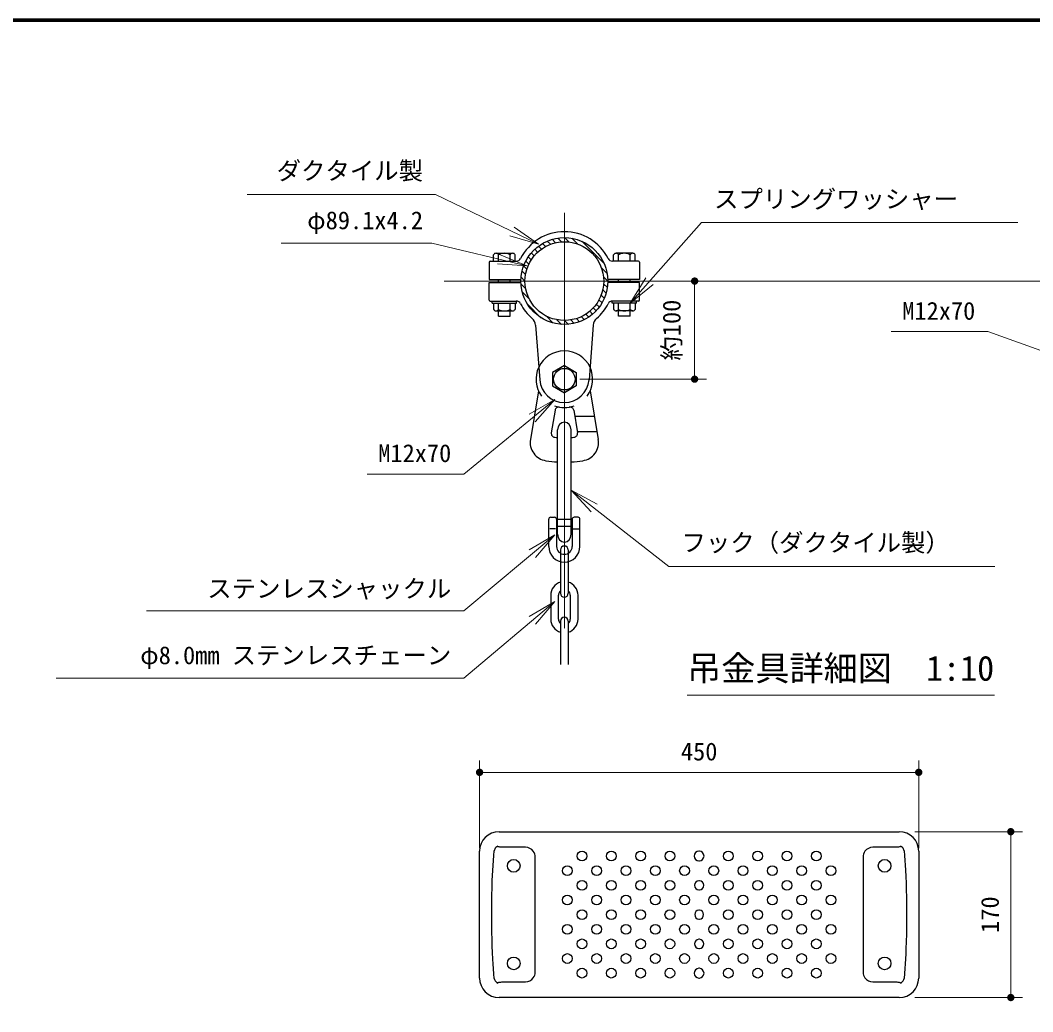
# Model space of a CAD drawing. Units: millimetres on the paper, enlarged 40 times, with parts at other scales. Extents: x 600 to 16200, y 600 to 11280.
# Drawn here: x 5964 to 10115, y 7215 to 11280 of the extents above; entities that cross this region are included whole.
import ezdxf
from ezdxf.enums import TextEntityAlignment as Align

# ---------------------------------------------------------------- set-up
doc = ezdxf.new("R2010")
doc.units = ezdxf.units.MM
doc.header["$LTSCALE"] = 40
doc.linetypes.add('USER1', pattern=[0.3, 0.2, -0.025, 0.05, -0.025])
for name, color, linetype, lineweight in [('D-BMK\u3000構造物基準線(中心線等)', 2, 'USER1', 13), ('D-STR-DIM\u3000寸法線、寸法値', 7, 'Continuous', 13), ('D-STR-HTXT\u3000旗上げ', 7, 'Continuous', 13), ('D-STR-TXT\u3000文字列', 7, 'Continuous', 13), ('D-STR\u3000構造物外形線', 1, 'Continuous', 25), ('D-TTL', 7, 'Continuous', 70)]:
    doc.layers.add(name, color=color, linetype=linetype, lineweight=lineweight)
doc.styles.add('ＭＳ ゴシック', font='')
doc.styles.get('ＭＳ ゴシック').set_extended_font_data('MS Gothic')

# ---------------------------------------------------------------- blocks, each defined once
blk = doc.blocks.new('filled_dot')
at = {"color": 0, "linetype": 'Continuous', "lineweight": -2, "const_width": 1.25}
blk.add_lwpolyline([(-0.625, 0, 1), (0.625, 0, 1)], format="xyb", close=True, dxfattribs=at)
blk = doc.blocks.new('open_arrow')
at = {"color": 0, "linetype": 'Continuous', "lineweight": -2}
blk.add_lwpolyline([(7.5, 1.25), (0, 0), (7.5, -1.25)], dxfattribs=at)

msp = doc.modelspace()

# ---------------------------------------------------------------- linework, layer by layer
at = {"layer": 'D-BMK\u3000構造物基準線(中心線等)'}
for p, q in [((8194.81, 10490.42), (8194.81, 8785.97)), ((11156.98, 10210.63), (7701.22, 10210.63))]:
    msp.add_line(p, q, dxfattribs=at)
at = {"layer": 'D-STR-DIM\u3000寸法線、寸法値'}
for p, q in [((8607.97, 10210.63), (8776.81, 10210.63)), ((8728.81, 10210.63), (8728.81, 9808.43)), ((8258.81, 9808.43), (8776.81, 9808.43)), ((7847.29, 7885.86), (7847.29, 8244.52)), ((9647.29, 7885.86), (9647.29, 8244.52)), ((7847.29, 8196.52), (9647.29, 8196.52)), ((9631.29, 7953.27), (10072.7, 7953.27)), ((10024.7, 7953.27), (10024.7, 7273.27)), ((9631.29, 7273.27), (10072.7, 7273.27))]:
    msp.add_line(p, q, dxfattribs=at)
at = {"layer": 'D-STR-HTXT\u3000旗上げ'}
for points in [[(8088.54, 10361.69), (7666.89, 10565.51), (7650.89, 10565.51), (6894.29, 10565.51), (7272.59, 10565.51)], [(8464.81, 10120.63), (8757.03, 10451.07), (8773.03, 10451.07), (10054.23, 10451.07), (9413.63, 10451.07)], [(8041.46, 10272.55), (7650.89, 10366.24), (7034.49, 10366.24), (7342.69, 10366.24)], [(10452.51, 9817.09), (9930.62, 10003.25), (9914.62, 10003.25), (9534.82, 10003.25), (9724.72, 10003.25)], [(8155.3, 9725.55), (7782.67, 9419.65), (7766.67, 9419.65), (7386.87, 9419.65), (7576.77, 9419.65)], [(8222.81, 9353.57), (8623.39, 9041.01), (8639.39, 9041.01), (9958.69, 9041.01), (9299.04, 9041.01)], [(8155.3, 9170.22), (7782.67, 8858.74), (7766.67, 8858.74), (6482.47, 8858.74), (7124.57, 8858.74)], [(8155.3, 8896.97), (7782.67, 8582.95), (7766.67, 8582.95), (6112.27, 8582.95), (6939.47, 8582.95)]]:
    msp.add_lwpolyline(points, dxfattribs=at)
at = {"layer": 'D-STR-TXT\u3000文字列'}
msp.add_line((8697.79, 8513.24), (9957.79, 8513.24), dxfattribs=at)
at = {"layer": 'D-STR\u3000構造物外形線'}
for p, q in [((8159.05, 10368.02), (8145.27, 10381.81)), ((8183.71, 10371.65), (8168.48, 10386.87)), ((8212.6, 10371.05), (8194.81, 10388.83)), ((8249.42, 10362.51), (8225.82, 10386.11)), ((8085.01, 10328.93), (8073.12, 10340.81)), ((8100.56, 10341.66), (8088.54, 10353.68)), ((8117.95, 10352.56), (8105.61, 10364.9)), ((8137.34, 10361.45), (8124.44, 10374.35)), ((8357.99, 10282.22), (8266.39, 10373.82)), ((7890.81, 10292.63), (7997.4, 10292.63)), ((7904.81, 10292.63), (7904.81, 10318.63)), ((7914.81, 10324.63), (7982.81, 10324.63)), ((7924.81, 10292.63), (7924.81, 10319.32)), ((7972.81, 10292.63), (7972.81, 10318.63)), ((7992.81, 10292.63), (7992.81, 10318.63)), ((8059.2, 10298.16), (8047.08, 10310.29)), ((8071.22, 10314.44), (8059.3, 10326.36)), ((8498.81, 10292.63), (8392.21, 10292.63)), ((8396.81, 10292.63), (8396.81, 10318.63)), ((8474.81, 10324.63), (8406.81, 10324.63)), ((8416.81, 10292.63), (8416.81, 10318.63)), ((8464.81, 10292.63), (8464.81, 10319.32)), ((8484.81, 10292.63), (8484.81, 10318.63)), ((7886.81, 10288.63), (7886.81, 10216.63)), ((8035.57, 10236.95), (8021.29, 10251.22)), ((8041.06, 10259.74), (8027.86, 10272.94)), ((8049.08, 10280.01), (8036.55, 10292.54)), ((8370.29, 10241.64), (8346.69, 10265.24)), ((8502.81, 10288.63), (8502.81, 10216.63)), ((7886.81, 10216.63), (8016.71, 10216.63)), ((7924.81, 10204.63), (7924.81, 10216.63)), ((7972.81, 10204.63), (7972.81, 10216.63)), ((8033.41, 10210.82), (8017.35, 10226.88)), ((8373.01, 10210.64), (8355.22, 10228.42)), ((8502.81, 10216.63), (8372.9, 10216.63)), ((8416.81, 10204.63), (8416.81, 10216.63)), ((8464.81, 10204.63), (8464.81, 10216.63)), ((7886.81, 10132.63), (7886.81, 10204.63)), ((7886.81, 10204.63), (8016.71, 10204.63)), ((8036.43, 10179.51), (8016.99, 10198.96)), ((8365.98, 10161.09), (8352.2, 10174.88)), ((8371.05, 10184.31), (8355.82, 10199.53)), ((8502.81, 10204.63), (8372.9, 10204.63)), ((8502.81, 10132.63), (8502.81, 10204.63)), ((7890.81, 10128.63), (7997.4, 10128.63)), ((7898.81, 10120.63), (7898.81, 10128.63)), ((7998.81, 10120.63), (7998.81, 10128.63)), ((8051.73, 10135.93), (8022.51, 10165.16)), ((8349.07, 10121.43), (8336.73, 10133.77)), ((8358.52, 10140.26), (8345.63, 10153.16)), ((8390.81, 10120.63), (8390.81, 10128.63)), ((8498.81, 10128.63), (8392.21, 10128.63)), ((8490.81, 10120.63), (8490.81, 10128.63)), ((7898.81, 10120.63), (7998.81, 10120.63)), ((7904.81, 10120.63), (7904.81, 10094.63)), ((7914.81, 10088.63), (7982.81, 10088.63)), ((7924.81, 10094.63), (7924.81, 10120.63)), ((7924.81, 10066.43), (7924.81, 10088.63)), ((7972.81, 10094.63), (7972.81, 10120.63)), ((7972.81, 10066.43), (7972.81, 10088.63)), ((7992.81, 10120.63), (7992.81, 10094.63)), ((8099.01, 10060.37), (8044.55, 10114.83)), ((8310.53, 10075.12), (8298.61, 10087.04)), ((8324.99, 10088.95), (8313.1, 10100.83)), ((8337.86, 10104.37), (8325.83, 10116.39)), ((8490.81, 10120.63), (8390.81, 10120.63)), ((8396.81, 10120.63), (8396.81, 10094.63)), ((8474.81, 10088.63), (8406.81, 10088.63)), ((8416.81, 10094.63), (8416.81, 10120.63)), ((8416.81, 10066.43), (8416.81, 10088.63)), ((8464.81, 10094.63), (8464.81, 10120.63)), ((8464.81, 10066.43), (8464.81, 10088.63)), ((8484.81, 10120.63), (8484.81, 10094.63)), ((7924.81, 10066.43), (7972.81, 10066.43)), ((8149.33, 10038.33), (8120.1, 10067.56)), ((8183.13, 10032.81), (8163.69, 10052.26)), ((8211.06, 10033.17), (8195, 10049.23)), ((8235.4, 10037.11), (8221.12, 10051.39)), ((8257.12, 10043.68), (8243.92, 10056.88)), ((8276.71, 10052.37), (8264.18, 10064.9)), ((8294.46, 10062.9), (8282.34, 10075.03)), ((8464.81, 10066.43), (8416.81, 10066.43)), ((8076.48, 10030.28), (8093.58, 9806.23)), ((8313.13, 10030.28), (8296.03, 9806.23)), ((8194.81, 9863.86), (8146.81, 9836.14)), ((8146.81, 9836.14), (8146.81, 9780.72)), ((8194.81, 9863.86), (8242.81, 9836.14)), ((8242.81, 9836.14), (8242.81, 9780.72)), ((8088.81, 9761.31), (8055.62, 9561.79)), ((8146.81, 9780.72), (8194.81, 9753)), ((8242.81, 9780.72), (8194.81, 9753)), ((8300.81, 9761.31), (8333.99, 9561.79)), ((8156.54, 9680.98), (8141.23, 9588.92)), ((8233.07, 9680.98), (8248.38, 9588.92)), ((8237.15, 9656.43), (8318.25, 9656.43)), ((8166.81, 9172.43), (8166.81, 9600.43)), ((8222.81, 9172.43), (8222.81, 9600.43)), ((8328.9, 9592.43), (8247.8, 9592.43)), ((8130.81, 9122.52), (8130.81, 9234.52)), ((8138.81, 9242.52), (8154.81, 9242.52)), ((8162.81, 9234.52), (8162.81, 9122.52)), ((8226.81, 9232.52), (8162.81, 9232.52)), ((8226.81, 9234.52), (8226.81, 9122.52)), ((8250.81, 9242.52), (8234.81, 9242.52)), ((8258.81, 9122.52), (8258.81, 9234.52)), ((8158.81, 9194.52), (8134.81, 9194.52)), ((8226.81, 9204.52), (8162.81, 9204.52)), ((8230.81, 9194.52), (8254.81, 9194.52)), ((8178.81, 9108.48), (8178.81, 8930.51)), ((8210.81, 9108.48), (8210.81, 8930.51)), ((8138.81, 8922.51), (8138.81, 8824.57)), ((8170.81, 8824.57), (8170.81, 8922.51)), ((8218.81, 8922.51), (8218.81, 8824.57)), ((8250.81, 8824.57), (8250.81, 8922.51)), ((8178.81, 8816.57), (8178.81, 8638.6)), ((8210.81, 8816.57), (8210.81, 8638.6)), ((7927.29, 7953.27), (8107.7, 7953.27)), ((8107.7, 7953.27), (8747.29, 7953.27)), ((8747.29, 7953.27), (9386.89, 7953.27)), ((9386.89, 7953.27), (9567.29, 7953.27)), ((8035.29, 7889.27), (7944.34, 7889.27)), ((9550.25, 7889.27), (9459.29, 7889.27)), ((7847.29, 7353.27), (7847.29, 7873.27)), ((8075.29, 7377.27), (8075.29, 7849.27)), ((9419.29, 7849.27), (9419.29, 7377.27)), ((9647.29, 7873.27), (9647.29, 7353.27)), ((8746.55, 7833.48), (8748.03, 7833.48)), ((8748.03, 7752.29), (8746.55, 7752.29)), ((8746.55, 7714.53), (8748.03, 7714.53)), ((8748.03, 7631.71), (8746.55, 7631.71)), ((8746.55, 7594.84), (8748.03, 7594.84)), ((8748.03, 7512.02), (8746.55, 7512.02)), ((8746.55, 7474.26), (8748.03, 7474.26)), ((8748.03, 7393.07), (8746.55, 7393.07)), ((8746.55, 7353.05), (8748.03, 7353.05)), ((7944.34, 7337.27), (8035.29, 7337.27)), ((9459.29, 7337.27), (9550.25, 7337.27)), ((8107.7, 7273.27), (7927.29, 7273.27)), ((8747.29, 7273.27), (8107.7, 7273.27)), ((9386.89, 7273.27), (8747.29, 7273.27)), ((9567.29, 7273.27), (9386.89, 7273.27))]:
    msp.add_line(p, q, dxfattribs=at)
for points in [[(7944.34, 7889.27), (7940.34, 7889.34), (7936.34, 7889.52), (7933.26, 7889.76), (7930.18, 7890.11), (7927.13, 7890.62), (7925.29, 7891.02), (7923.49, 7891.57), (7922.61, 7891.94), (7921.81, 7892.44), (7921.54, 7892.71), (7921.34, 7893.05), (7921.31, 7893.29), (7921.35, 7893.53), (7921.52, 7893.82), (7921.97, 7894.23), (7922.12, 7894.33)], [(9572.47, 7894.33), (9572.97, 7893.93), (9573.18, 7893.66), (9573.27, 7893.4), (9573.27, 7893.13), (9573.18, 7892.91), (9572.93, 7892.58), (9572.5, 7892.24), (9572.03, 7891.98), (9570.79, 7891.46), (9569.5, 7891.07), (9568.19, 7890.77), (9564.24, 7890.07), (9560.25, 7889.64), (9556.24, 7889.4), (9552.23, 7889.29), (9550.25, 7889.27)], [(7907.4, 7351.21), (7905.5, 7371.13), (7903.89, 7391.08), (7902.54, 7411.04), (7901.37, 7431.02), (7900.07, 7457.71), (7899.03, 7484.41), (7898.21, 7511.12), (7897.53, 7541.43), (7897.1, 7571.76), (7896.9, 7602.08), (7896.93, 7632.41), (7897.19, 7662.75), (7897.69, 7693.09), (7898.43, 7723.39), (7899.45, 7753.68), (7900.29, 7773.99), (7901.27, 7794.29), (7902.44, 7814.58), (7903.82, 7834.86), (7905.46, 7855.11), (7907.4, 7875.34)], [(9587.19, 7875.34), (9589.09, 7855.42), (9590.69, 7835.47), (9592.05, 7815.51), (9593.21, 7795.53), (9594.52, 7768.84), (9595.56, 7742.14), (9596.38, 7715.43), (9597.06, 7685.11), (9597.49, 7654.79), (9597.69, 7624.47), (9597.65, 7594.14), (9597.4, 7563.8), (9596.9, 7533.46), (9596.16, 7503.16), (9595.14, 7472.87), (9594.3, 7452.56), (9593.32, 7432.26), (9592.15, 7411.97), (9590.77, 7391.69), (9589.13, 7371.44), (9587.19, 7351.21)], [(7922.12, 7332.22), (7921.62, 7332.62), (7921.41, 7332.89), (7921.32, 7333.15), (7921.32, 7333.42), (7921.41, 7333.64), (7921.66, 7333.97), (7922.08, 7334.3), (7922.56, 7334.57), (7923.47, 7334.97), (7924.43, 7335.28), (7926.4, 7335.78), (7929.02, 7336.27), (7931.65, 7336.62), (7934.3, 7336.87), (7938.33, 7337.14), (7942.36, 7337.26), (7944.34, 7337.27)], [(9550.25, 7337.27), (9554.25, 7337.21), (9558.25, 7337.03), (9561.33, 7336.79), (9564.4, 7336.44), (9567.46, 7335.93), (9569.3, 7335.53), (9571.1, 7334.98), (9571.97, 7334.61), (9572.78, 7334.11), (9573.05, 7333.84), (9573.25, 7333.5), (9573.28, 7333.26), (9573.23, 7333.02), (9573.07, 7332.73), (9572.61, 7332.32), (9572.47, 7332.22)]]:
    msp.add_lwpolyline(points, dxfattribs=at)
for centre, radius in [((8194.81, 10210.63), 178.2), ((8194.81, 10210.63), 161.4), ((8194.81, 9808.43), 44), ((8267.3, 7853.27), 20), ((8387.3, 7853.27), 20), ((8507.3, 7853.27), 20), ((8627.3, 7853.27), 20), ((8867.3, 7853.27), 20), ((8987.3, 7853.27), 20), ((9107.3, 7853.27), 20), ((9227.3, 7853.27), 20), ((7987.29, 7813.27), 26), ((8207.3, 7793.27), 20), ((8327.3, 7793.27), 20), ((8447.3, 7793.27), 20), ((8567.3, 7793.27), 20), ((8687.3, 7793.27), 20), ((8807.3, 7793.27), 20), ((8927.3, 7793.27), 20), ((9047.3, 7793.27), 20), ((9167.3, 7793.27), 20), ((9287.3, 7793.27), 20), ((9507.29, 7813.27), 26), ((8267.3, 7733.27), 20), ((8387.3, 7733.27), 20), ((8507.3, 7733.27), 20), ((8627.3, 7733.27), 20), ((8867.3, 7733.27), 20), ((8987.3, 7733.27), 20), ((9107.3, 7733.27), 20), ((9227.3, 7733.27), 20), ((8207.3, 7673.27), 20), ((8327.3, 7673.27), 20), ((8447.3, 7673.27), 20), ((8567.3, 7673.27), 20), ((8687.3, 7673.27), 20), ((8807.3, 7673.27), 20), ((8927.3, 7673.27), 20), ((9047.3, 7673.27), 20), ((9167.3, 7673.27), 20), ((9287.3, 7673.27), 20), ((8267.29, 7613.27), 20), ((8387.29, 7613.27), 20), ((8507.29, 7613.27), 20), ((8627.29, 7613.27), 20), ((8867.29, 7613.27), 20), ((8987.29, 7613.27), 20), ((9107.29, 7613.27), 20), ((9227.29, 7613.27), 20), ((8207.3, 7553.27), 20), ((8327.3, 7553.27), 20), ((8447.3, 7553.27), 20), ((8567.3, 7553.27), 20), ((8687.3, 7553.27), 20), ((8807.3, 7553.27), 20), ((8927.3, 7553.27), 20), ((9047.3, 7553.27), 20), ((9167.3, 7553.27), 20), ((9287.3, 7553.27), 20), ((8267.3, 7493.27), 20), ((8387.3, 7493.27), 20), ((8507.3, 7493.27), 20), ((8627.3, 7493.27), 20), ((8867.3, 7493.27), 20), ((8987.3, 7493.27), 20), ((9107.3, 7493.27), 20), ((9227.3, 7493.27), 20), ((7987.29, 7413.27), 26), ((8207.3, 7433.27), 20), ((8327.3, 7433.27), 20), ((8447.3, 7433.27), 20), ((8567.3, 7433.27), 20), ((8687.3, 7433.27), 20), ((8807.3, 7433.27), 20), ((8927.3, 7433.27), 20), ((9047.3, 7433.27), 20), ((9167.3, 7433.27), 20), ((9287.29, 7433.27), 20), ((9507.29, 7413.27), 26), ((8267.3, 7373.27), 20), ((8387.3, 7373.27), 20), ((8507.3, 7373.27), 20), ((8627.3, 7373.27), 20), ((8867.3, 7373.27), 20), ((8987.3, 7373.27), 20), ((9107.3, 7373.27), 20), ((9227.3, 7373.27), 20)]:
    msp.add_circle(centre, radius, dxfattribs=at)
for centre, radius, start, end in [((8194.81, 10210.63), 202.2, 27.32556, 152.67444), ((7890.81, 10288.63), 4, 90, 180), ((7914.81, 10313.3), 11.33, 28.07249, 151.92751), ((7948.81, 10273.63), 51, 61.92751, 118.07249), ((7982.81, 10313.3), 11.33, 28.07249, 151.92751), ((7997.4, 10312.63), 20, 270, 332.67444), ((8392.21, 10312.63), 20, 207.32556, 270), ((8406.81, 10313.3), 11.33, 28.07249, 151.92751), ((8440.81, 10273.63), 51, 61.92751, 118.07249), ((8474.81, 10313.3), 11.33, 28.07249, 151.92751), ((8498.81, 10288.63), 4, 0, 90), ((7890.81, 10132.63), 4, 180, 270), ((7997.4, 10108.63), 20, 27.32556, 90), ((8392.21, 10108.63), 20, 90, 152.67444), ((8498.81, 10132.63), 4, 270, 0), ((7914.81, 10099.96), 11.33, 208.07249, 331.92751), ((7948.81, 10139.63), 51, 241.92751, 298.07249), ((7982.81, 10099.96), 11.33, 208.07249, 331.92751), ((8194.81, 10210.63), 202.2, 207.32556, 229.21674), ((8194.81, 10210.63), 202.2, 310.78326, 332.67444), ((8406.81, 10099.96), 11.33, 208.07249, 331.92751), ((8440.81, 10139.63), 51, 241.92751, 298.07249), ((8474.81, 10099.96), 11.33, 208.07249, 331.92751), ((8036.6, 10027.24), 40, 4.36277, 49.21674), ((8353.01, 10027.24), 40, 130.78326, 175.63723), ((8194.81, 9808.43), 116, 24.99636, 155.00364), ((8194.81, 9808.43), 116, 155.00364, 216.58803), ((8194.81, 9808.43), 116, 323.41197, 24.99636), ((8194.81, 9813.95), 101.52, 184.36277, 355.63723), ((8194.81, 9808.43), 116, 249.63436, 290.36564), ((8172.33, 9678.36), 16, 80.19472, 170.5559), ((8217.29, 9678.36), 16, 9.4441, 99.80528), ((8157.01, 9586.29), 16, 170.5559, 264.35177), ((8232.6, 9586.29), 16, 275.64823, 9.4441), ((8130.59, 9549.32), 76, 170.5559, 261.28854), ((8194.81, 9968.43), 400, 264.35177, 265.98601), ((8194.81, 9968.43), 400, 274.01399, 275.64823), ((8259.02, 9549.32), 76, 278.71146, 9.4441), ((8194.81, 9968.43), 500, 261.28854, 266.78976), ((8194.81, 9968.43), 500, 273.21024, 278.71146), ((8138.81, 9234.52), 8, 90, 180), ((8154.81, 9234.52), 8, 360, 90), ((8234.81, 9234.52), 8, 90, 180), ((8250.81, 9234.52), 8, 0, 90), ((8194.81, 9122.52), 64, 180, 270), ((8194.81, 9122.52), 32, 180, 270), ((8194.81, 9108.48), 16, 0, 180), ((8194.81, 9122.52), 64, 270, 0), ((8194.81, 9122.52), 32, 270, 0), ((8194.81, 8922.51), 56, 106.60155, 180), ((8194.81, 8922.51), 56, 0, 73.39845), ((8194.81, 8922.51), 24, 131.81031, 180), ((8194.81, 8930.51), 16, 180, 0), ((8194.81, 8922.51), 24, 0, 48.18969), ((8194.81, 8824.57), 56, 180, 253.39845), ((8194.81, 8824.57), 24, 180, 228.18969), ((8194.81, 8816.57), 16, 0, 180), ((8194.81, 8824.57), 24, 311.81031, 0), ((8194.81, 8824.57), 56, 286.60155, 0), ((7927.29, 7873.27), 80, 90, 180), ((9567.29, 7873.27), 80, 0, 90), ((7927.29, 7873.27), 20, 133.05742, 174.08083), ((7952.3, 7845.74), 57.2, 121.8446, 132.52577), ((8035.29, 7849.27), 40, 36.20983, 90), ((9459.29, 7849.27), 40, 90, 143.79017), ((9542.28, 7845.73), 57.21, 47.47549, 58.15413), ((9567.29, 7873.27), 20, 5.91917, 46.94258), ((8035.29, 7849.27), 40, 0, 36.20983), ((8747.38, 7853.49), 20.03, 92.37143, 267.62883), ((8747.29, 7855.45), 18.07, 87.65233, 92.34767), ((8747.21, 7853.49), 20.03, 272.37124, 87.62851), ((9459.29, 7849.27), 40, 143.79017, 180), ((8747.41, 7733.41), 18.9, 92.58857, 267.41163), ((8747.18, 7733.41), 18.9, 272.58865, 87.41115), ((8747.42, 7613.27), 18.45, 92.67656, 267.32344), ((8747.17, 7613.27), 18.45, 272.67651, 87.32349), ((8747.41, 7493.14), 18.9, 92.59126, 267.40854), ((8747.18, 7493.14), 18.9, 272.58857, 87.41163), ((8747.38, 7373.06), 20.03, 92.37172, 267.62788), ((8747.21, 7373.06), 20.03, 272.37183, 87.62857), ((7927.29, 7353.27), 80, 180, 270), ((7927.29, 7353.27), 20, 185.91917, 226.94258), ((8035.29, 7377.27), 40, 270, 323.79017), ((8035.29, 7377.27), 40, 323.79017, 0), ((9459.29, 7377.27), 40, 180, 216.20983), ((9459.29, 7377.27), 40, 216.20983, 270), ((9567.29, 7353.27), 80, 270, 0), ((9567.29, 7353.27), 20, 313.05742, 354.08083), ((7952.31, 7380.82), 57.21, 227.47549, 238.15413), ((9542.29, 7380.81), 57.2, 301.8446, 312.52577)]:
    msp.add_arc(centre, radius, start, end, dxfattribs=at)
for centre, major_axis in [((8194.81, 9600.43), (0, 32)), ((8194.81, 9172.43), (0, -32))]:
    msp.add_ellipse(centre, major_axis=major_axis, ratio=0.875, start_param=4.712389, end_param=7.8539816, dxfattribs=at)
at = {"layer": 'D-TTL'}
msp.add_lwpolyline([(600, 600), (600, 11280), (16200, 11280), (16200, 600)], close=True, dxfattribs=at)

# ---------------------------------------------------------------- block references
at = {"layer": 'D-STR-DIM\u3000寸法線、寸法値', "xscale": 12, "yscale": 12}
for p, rotation in [((8728.81, 10210.63), 270), ((8728.81, 9808.43), 90), ((9647.29, 8196.52), 180), ((10024.7, 7953.27), 270), ((10024.7, 7273.27), 90)]:
    msp.add_blockref('filled_dot', p, dxfattribs=dict(at, rotation=rotation))
msp.add_blockref('filled_dot', (7847.29, 8196.52), dxfattribs=at)
at = {"layer": 'D-STR-HTXT\u3000旗上げ', "xscale": 16, "yscale": 16}
for p, rotation in [((8088.54, 10361.69), 154.2), ((8041.46, 10272.55), 166.5), ((8464.81, 10120.63), 48.5), ((8155.3, 9725.55), 219.4), ((8222.81, 9353.57), 322), ((8155.3, 9170.22), 219.9), ((8155.3, 8896.97), 220.1)]:
    msp.add_blockref('open_arrow', p, dxfattribs=dict(at, rotation=rotation))

# ---------------------------------------------------------------- texts
at = {"layer": 'D-STR-DIM\u3000寸法線、寸法値', "style": 'ＭＳ ゴシック'}
for s, p in [('約100', (8634.42, 10009.53)), ('170', (9939.19, 7613.27))]:
    msp.add_text(s, height=73.31, rotation=90, dxfattribs=at).set_placement(p, align=Align.MIDDLE_CENTER)
msp.add_text('450', height=73.31, dxfattribs=at).set_placement((8747.29, 8282.03), align=Align.MIDDLE_CENTER)
at = {"layer": 'D-STR-HTXT\u3000旗上げ', "style": 'ＭＳ ゴシック'}
for s, p in [('ダクタイル製', (7615.38, 10662.95)), ('φ89.1x4.2', (7615.38, 10459.87)), ('M12x70', (9879.11, 10088.76)), ('M12x70', (7731.16, 9505.16)), ('ステンレスシャックル', (7731.16, 8949.83)), ('φ8.0mm ステンレスチェーン', (7731.16, 8676.59))]:
    msp.add_text(s, height=73.31, dxfattribs=at).set_placement(p, align=Align.MIDDLE_RIGHT)
for s, p in [('スプリングワッシャー', (8808.54, 10546.99)), ('フック（ダクタイル製）', (8674.91, 9138.45))]:
    msp.add_text(s, height=73.31, dxfattribs=at).set_placement(p, align=Align.MIDDLE_LEFT)
at = {"layer": 'D-STR-TXT\u3000文字列', "style": 'ＭＳ ゴシック'}
msp.add_text('吊金具詳細図\u30001:10', height=102.6, dxfattribs=at).set_placement((8697.79, 8541.24), align=Align.BOTTOM_LEFT)

doc.saveas('drawing.dxf')
